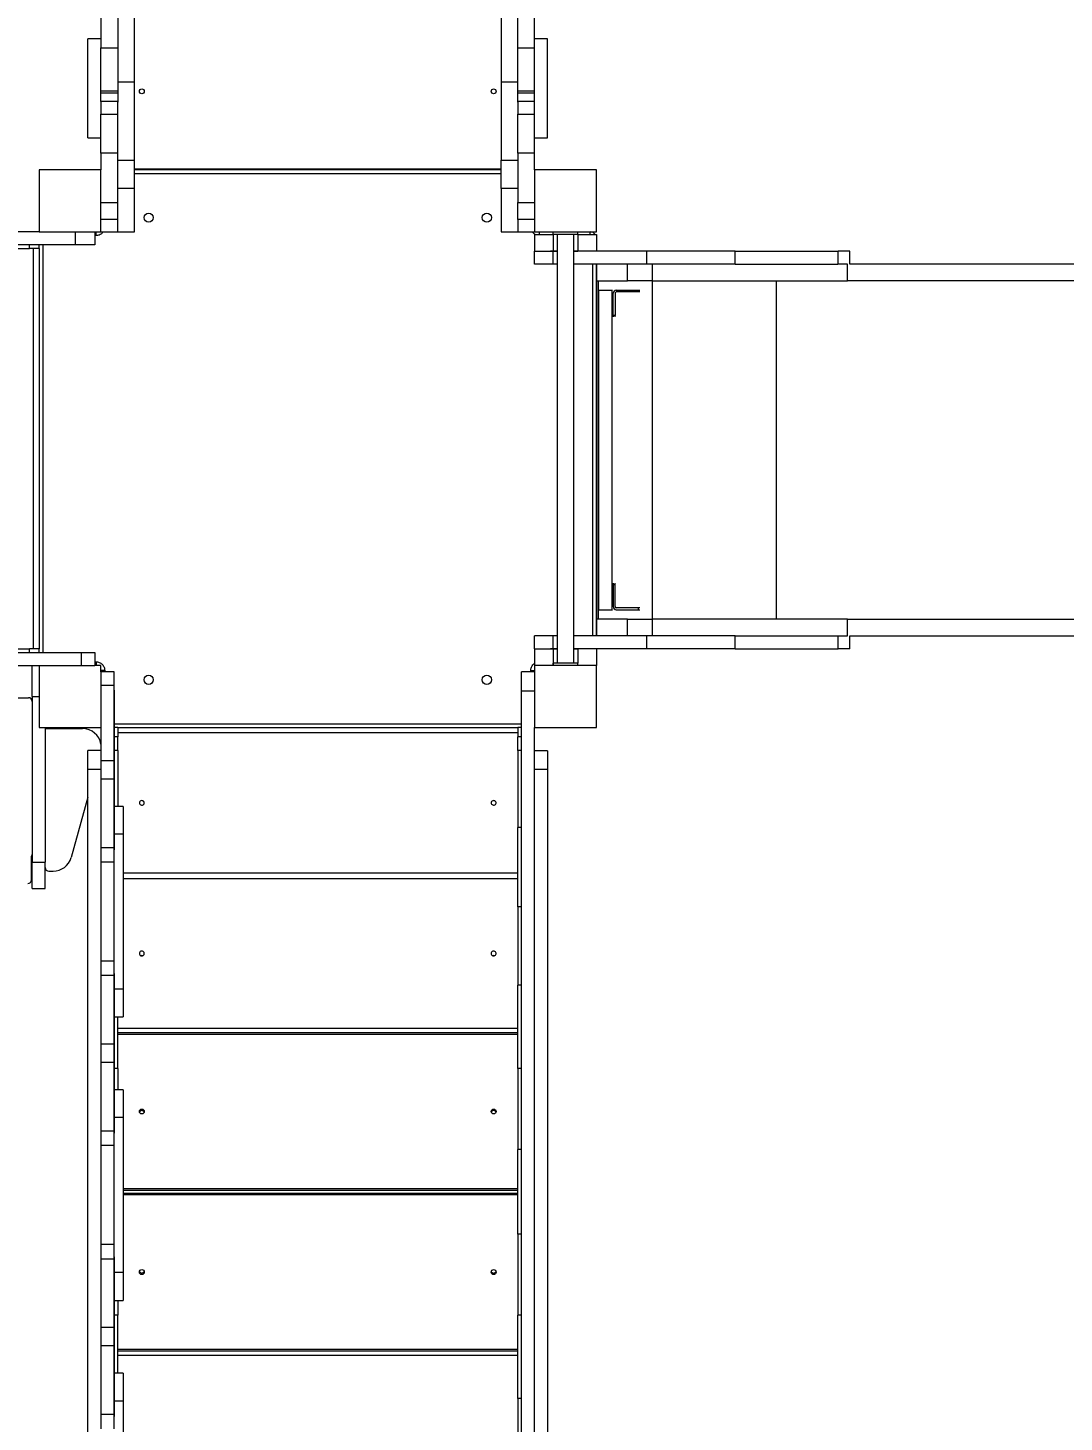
# Model space of a CAD drawing. Header units: millimetres. Extents: x -5785 to 6370, y -5702 to 4322.
# Drawn here: x 609 to 2282, y -243 to 2008 of the extents above; entities that cross this region are included whole.
import ezdxf

# ---------------------------------------------------------------- set-up
doc = ezdxf.new("R2010")
doc.units = ezdxf.units.MM
for name, color, linetype in [('DIKOM_ОБЪЕКТ', 7, 'Continuous'), ('DIKOM_РАЗМЕР_ЗОНА', 7, 'Continuous'), ('DIKOM_РАЗМЕР_ОБЪЕКТА', 7, 'Continuous')]:
    doc.layers.add(name, color=color, linetype=linetype)
doc.styles.add('style1', font='arial.ttf', dxfattribs={"width": 0.8})
doc.dimstyles.new('1-50', dxfattribs={"dimtxt": 300, "dimasz": 200, "dimexe": 100, "dimexo": 0, "dimgap": 100, "dimtad": 1, "dimtxsty": 'style1', "dimcen": 200, "dimclrd": 7, "dimclre": 7, "dimclrt": 7, "dimadec": 1, "dimazin": 2, "dimtfac": 1, "dimtmove": 0, "dimatfit": 2, "dimfxl": 0, "dimlwd": 25, "dimlwe": 18, "dimarcsym": 0})

# ---------------------------------------------------------------- blocks, each defined once
blk = doc.blocks.new('*D10')
at = {"layer": 'Defpoints', "color": 0, "transparency": 16777216}
for p in [(3537.6, 1026.6), (-3784.6, -1373.4), (3537.6, -3958.5)]:
    blk.add_point(p, dxfattribs=at)
at = {"layer": 'DIKOM_РАЗМЕР_ОБЪЕКТА', "color": 7, "lineweight": 18, "transparency": 16777216}
for p, q in [((3537.6, 1026.6), (3537.6, -4058.5)), ((-3784.6, -1373.4), (-3784.6, -4058.5))]:
    blk.add_line(p, q, dxfattribs=at)
at = {"layer": 'DIKOM_РАЗМЕР_ОБЪЕКТА', "color": 7, "lineweight": 25, "transparency": 16777216}
blk.add_line((-3584.6, -3958.5), (3337.6, -3958.5), dxfattribs=at)
at = {"layer": 'DIKOM_РАЗМЕР_ОБЪЕКТА', "color": 7, "transparency": 16777216}
for points in [[(-3584.6, -3925.1), (-3584.6, -3991.8), (-3784.6, -3958.5)], [(3337.6, -3925.1), (3337.6, -3991.8), (3537.6, -3958.5)]]:
    blk.add_solid(points, dxfattribs=at)
at = {"layer": 'DIKOM_РАЗМЕР_ОБЪЕКТА', "color": 7, "transparency": 16777216, "insert": (54.7, -3705.2), "char_height": 300, "attachment_point": 5, "style": 'style1'}
blk.add_mtext('7300', dxfattribs=at)
blk = doc.blocks.new('*D11')
at = {"layer": 'Defpoints', "color": 0, "transparency": 16777216}
for p in [(1426.5, 2828.6), (-973.5, -2755.3), (4484.2, -2755.3)]:
    blk.add_point(p, dxfattribs=at)
at = {"layer": 'DIKOM_РАЗМЕР_ОБЪЕКТА', "color": 7, "lineweight": 18, "transparency": 16777216}
for p, q in [((1426.5, 2828.6), (4584.2, 2828.6)), ((-973.5, -2755.3), (4584.2, -2755.3))]:
    blk.add_line(p, q, dxfattribs=at)
at = {"layer": 'DIKOM_РАЗМЕР_ОБЪЕКТА', "color": 7, "lineweight": 25, "transparency": 16777216}
blk.add_line((4484.2, 2628.6), (4484.2, -2555.3), dxfattribs=at)
at = {"layer": 'DIKOM_РАЗМЕР_ОБЪЕКТА', "color": 7, "transparency": 16777216}
for points in [[(4450.8, 2628.6), (4517.5, 2628.6), (4484.2, 2828.6)], [(4450.8, -2555.3), (4517.5, -2555.3), (4484.2, -2755.3)]]:
    blk.add_solid(points, dxfattribs=at)
at = {"layer": 'DIKOM_РАЗМЕР_ОБЪЕКТА', "color": 7, "transparency": 16777216, "insert": (4231, -38.9), "char_height": 300, "attachment_point": 5, "rotation": 90, "style": 'style1'}
blk.add_mtext('5600', dxfattribs=at)
blk = doc.blocks.new('*D12')
at = {"layer": 'Defpoints', "color": 0, "transparency": 16777216}
for p in [(5537.6, 1304.2), (-5784.6, -573.4), (5537.6, -5602.2)]:
    blk.add_point(p, dxfattribs=at)
at = {"layer": 'DIKOM_РАЗМЕР_ЗОНА', "color": 7, "lineweight": 18, "transparency": 16777216}
for p, q in [((5537.6, 1304.2), (5537.6, -5702.2)), ((-5784.6, -573.4), (-5784.6, -5702.2))]:
    blk.add_line(p, q, dxfattribs=at)
at = {"layer": 'DIKOM_РАЗМЕР_ЗОНА', "color": 7, "lineweight": 25, "transparency": 16777216}
blk.add_line((-5584.6, -5602.2), (5337.6, -5602.2), dxfattribs=at)
at = {"layer": 'DIKOM_РАЗМЕР_ЗОНА', "color": 7, "transparency": 16777216}
for points in [[(-5584.6, -5568.9), (-5584.6, -5635.6), (-5784.6, -5602.2)], [(5337.6, -5568.9), (5337.6, -5635.6), (5537.6, -5602.2)]]:
    blk.add_solid(points, dxfattribs=at)
at = {"layer": 'DIKOM_РАЗМЕР_ЗОНА', "color": 7, "transparency": 16777216, "insert": (-41.5, -5349), "char_height": 300, "attachment_point": 5, "style": 'style1'}
blk.add_mtext('11300', dxfattribs=at)
blk = doc.blocks.new('*D13')
at = {"layer": 'Defpoints', "color": 0, "transparency": 16777216}
for p in [(630.3, 4321.7), (-1263.4, -4255.3), (6269.7, -4255.3)]:
    blk.add_point(p, dxfattribs=at)
at = {"layer": 'DIKOM_РАЗМЕР_ЗОНА', "color": 7, "lineweight": 18, "transparency": 16777216}
for p, q in [((630.3, 4321.7), (6369.7, 4321.7)), ((-1263.4, -4255.3), (6369.7, -4255.3))]:
    blk.add_line(p, q, dxfattribs=at)
at = {"layer": 'DIKOM_РАЗМЕР_ЗОНА', "color": 7, "lineweight": 25, "transparency": 16777216}
blk.add_line((6269.7, 4121.7), (6269.7, -4055.3), dxfattribs=at)
at = {"layer": 'DIKOM_РАЗМЕР_ЗОНА', "color": 7, "transparency": 16777216}
for points in [[(6236.3, 4121.7), (6303, 4121.7), (6269.7, 4321.7)], [(6236.3, -4055.3), (6303, -4055.3), (6269.7, -4255.3)]]:
    blk.add_solid(points, dxfattribs=at)
at = {"layer": 'DIKOM_РАЗМЕР_ЗОНА', "color": 7, "transparency": 16777216, "insert": (6016.5, 570.8), "char_height": 300, "attachment_point": 5, "rotation": 90, "style": 'style1'}
blk.add_mtext('8600', dxfattribs=at)

msp = doc.modelspace()

# ---------------------------------------------------------------- linework, layer by layer
at = {"layer": 'DIKOM_ОБЪЕКТ', "color": 7, "linetype": 'Continuous', "lineweight": 15}
for p, q in [((753.538, 2619.175), (753.538, 1921.13)), ((780.538, 1921.13), (780.538, 2619.175)), ((1372.538, 2619.175), (1372.538, 1921.13)), ((1399.538, 1921.13), (1399.538, 2619.175)), ((726.538, 2025.585), (726.538, 1975.585)), ((1426.538, 1975.585), (1426.538, 2025.585)), ((726.538, 1990.364), (705.538, 1990.364)), ((705.538, 1830.364), (705.538, 1990.364)), ((1447.538, 1990.364), (1426.538, 1990.364)), ((1447.538, 1830.364), (1447.538, 1990.364)), ((726.538, 1975.585), (753.538, 1975.585)), ((726.538, 1905.585), (726.538, 1975.585)), ((1399.538, 1975.585), (1426.538, 1975.585)), ((1426.538, 1905.585), (1426.538, 1975.585)), ((753.538, 1921.13), (780.538, 1921.13)), ((753.538, 1921.13), (753.538, 1888.249)), ((780.538, 1794.606), (780.538, 1921.13)), ((1372.538, 1921.13), (1399.538, 1921.13)), ((1372.538, 1921.13), (1372.538, 1794.606)), ((1399.538, 1888.249), (1399.538, 1921.13)), ((753.538, 1905.585), (726.538, 1905.585)), ((726.538, 1902.585), (726.538, 1905.585)), ((753.538, 1902.585), (726.538, 1902.585)), ((726.538, 1889.043), (726.538, 1902.585)), ((1426.538, 1905.585), (1399.538, 1905.585)), ((1426.538, 1902.585), (1399.538, 1902.585)), ((1426.538, 1902.585), (1426.538, 1905.585)), ((1426.538, 1889.043), (1426.538, 1902.585)), ((753.538, 1889.043), (726.538, 1889.043)), ((726.538, 1889.043), (726.538, 1868.867)), ((726.538, 1868.867), (753.538, 1868.867)), ((726.538, 1805.764), (726.538, 1868.867)), ((753.538, 1868.867), (753.538, 1888.249)), ((753.538, 1805.764), (753.538, 1868.867)), ((1426.538, 1889.043), (1399.538, 1889.043)), ((1399.538, 1888.249), (1399.538, 1868.867)), ((1399.538, 1868.867), (1426.538, 1868.867)), ((1399.538, 1805.764), (1399.538, 1868.867)), ((1426.538, 1868.867), (1426.538, 1889.043)), ((1426.538, 1805.764), (1426.538, 1868.867)), ((705.538, 1830.364), (726.538, 1830.364)), ((1426.538, 1830.364), (1447.538, 1830.364)), ((753.538, 1805.764), (726.538, 1805.764)), ((726.538, 1805.764), (726.538, 1778.585)), ((753.538, 1725.94), (753.538, 1805.764)), ((1426.538, 1805.764), (1399.538, 1805.764)), ((1399.538, 1805.764), (1399.538, 1725.94)), ((1426.538, 1778.585), (1426.538, 1805.764)), ((626.538, 1778.585), (626.538, 1678.585)), ((726.538, 1778.585), (626.538, 1778.585)), ((726.538, 1678.585), (726.538, 1778.585)), ((753.538, 1794.606), (780.538, 1794.606)), ((780.538, 1748.585), (780.538, 1794.606)), ((780.538, 1780.585), (1372.538, 1780.585)), ((1372.538, 1778.585), (780.538, 1778.585)), ((1372.538, 1794.606), (1399.538, 1794.606)), ((1372.538, 1748.585), (1372.538, 1794.606)), ((1426.538, 1778.585), (1426.538, 1678.585)), ((1526.538, 1778.585), (1426.538, 1778.585)), ((1526.538, 1678.585), (1526.538, 1778.585)), ((1372.538, 1772.585), (780.538, 1772.585)), ((780.538, 1748.585), (753.538, 1748.585)), ((780.538, 1678.585), (780.538, 1748.585)), ((1399.538, 1748.585), (1372.538, 1748.585)), ((1372.538, 1748.585), (1372.538, 1678.585)), ((726.538, 1725.94), (753.538, 1725.94)), ((753.538, 1698.757), (753.538, 1725.94)), ((1399.538, 1725.94), (1426.538, 1725.94)), ((1399.538, 1698.757), (1399.538, 1725.94)), ((753.538, 1698.757), (726.538, 1698.757)), ((753.538, 1678.757), (753.538, 1698.757)), ((1426.538, 1698.757), (1399.538, 1698.757)), ((1399.538, 1698.757), (1399.538, 1678.757)), ((626.538, 1678.585), (-873.462, 1678.585)), ((626.538, 1678.585), (726.538, 1678.585)), ((685.087, 1678.585), (685.087, 1657.585)), ((716.538, 1678.585), (716.538, 1657.585)), ((718.538, 1672.585), (716.538, 1672.585)), ((718.538, 1672.585), (718.538, 1678.585)), ((726.538, 1678.757), (753.538, 1678.757)), ((726.538, 1678.585), (753.538, 1678.585)), ((753.538, 1678.757), (753.538, 1678.585)), ((753.538, 1678.585), (780.538, 1678.585)), ((1372.538, 1678.585), (1399.538, 1678.585)), ((1399.538, 1678.585), (1399.538, 1678.757)), ((1399.538, 1678.757), (1426.538, 1678.757)), ((1399.538, 1678.585), (1426.538, 1678.585)), ((1426.538, 1678.585), (1526.538, 1678.585)), ((1426.538, 1674.585), (1426.538, 1647.585)), ((1426.538, 1674.585), (1456.538, 1674.585)), ((1434.538, 1674.585), (1434.538, 1678.585)), ((1456.538, 1674.585), (1456.538, 1678.585)), ((1496.538, 1674.585), (1456.538, 1674.585)), ((1456.538, 1674.585), (1456.538, 1647.585)), ((1456.538, 1674.585), (1456.538, 1674.585)), ((1463.038, 1674.585), (1463.038, 982.585)), ((1490.038, 982.585), (1490.038, 1674.585)), ((1496.535, 1674.585), (1496.535, 1647.585)), ((1496.535, 1674.585), (1526.535, 1674.585)), ((1496.538, 1674.585), (1496.538, 1678.585)), ((1516.538, 1674.585), (1516.538, 1678.585)), ((1526.535, 1674.585), (1526.535, 1647.585)), ((1526.545, 1674.585), (1526.535, 1674.585)), ((1526.545, 1674.585), (1526.545, 1647.585)), ((685.087, 1657.585), (-932.01, 1657.585)), ((589.037, 1651.585), (611.371, 1651.585)), ((611.371, 1651.585), (611.371, 1657.585)), ((626.538, 1651.585), (611.371, 1651.585)), ((617.6, 1005.585), (617.6, 1651.585)), ((626.538, 1651.585), (626.538, 1657.585)), ((626.538, 1651.585), (626.538, 1005.585)), ((632.538, 1657.585), (632.538, 999.685)), ((716.538, 1657.585), (685.087, 1657.585)), ((1426.538, 1647.585), (1456.538, 1647.585)), ((1426.539, 1626.585), (1426.539, 1647.585)), ((1456.538, 1647.585), (1452.318, 1647.585)), ((1456.538, 1647.585), (1463.038, 1647.585)), ((1456.538, 1626.585), (1456.538, 1647.585)), ((1463.038, 1647.585), (1456.538, 1647.585)), ((1490.038, 1647.585), (1496.535, 1647.585)), ((1607.689, 1647.585), (1490.038, 1647.585)), ((1607.689, 1626.585), (1607.689, 1647.585)), ((1750.44, 1647.585), (1607.689, 1647.585)), ((1750.44, 1626.585), (1750.44, 1647.585)), ((1750.44, 1647.585), (1916.583, 1647.585)), ((1916.583, 1626.585), (1916.583, 1647.585)), ((1935.445, 1647.585), (1916.583, 1647.585)), ((1935.445, 1626.585), (1935.445, 1647.585)), ((1456.538, 1626.585), (1426.539, 1626.585)), ((1463.038, 1626.585), (1456.538, 1626.585)), ((1607.689, 1626.585), (1490.038, 1626.585)), ((1520.538, 1026.585), (1520.538, 1626.585)), ((1526.538, 1026.585), (1526.538, 1626.585)), ((1526.857, 1626.585), (1526.857, 1599.585)), ((1576.892, 1599.585), (1576.892, 1626.585)), ((1750.44, 1626.585), (1607.689, 1626.585)), ((1616.712, 1626.585), (1616.712, 1599.585)), ((1750.44, 1626.585), (1916.088, 1626.585)), ((1931.785, 1626.585), (1916.088, 1626.585)), ((1931.785, 1599.585), (1931.785, 1626.585)), ((3020.568, 1626.585), (1935.445, 1626.585)), ((1526.857, 1599.585), (1576.892, 1599.585)), ((1526.86, 1599.585), (1526.86, 1053.585)), ((1529.86, 1053.585), (1529.86, 1599.585)), ((1616.712, 1599.585), (1576.892, 1599.585)), ((1616.571, 1599.585), (1616.571, 1053.585)), ((1616.573, 1599.585), (1616.573, 1053.585)), ((1616.712, 1599.585), (1931.785, 1599.585)), ((1817.073, 1053.585), (1817.073, 1599.585)), ((3020.568, 1599.585), (1931.785, 1599.585)), ((1529.979, 1584.585), (1530.573, 1584.585)), ((1530.573, 1068.585), (1530.573, 1584.585)), ((1530.573, 1584.585), (1551.573, 1584.585)), ((1551.573, 1584.585), (1551.573, 1068.585)), ((1551.573, 1584.585), (1552.168, 1584.585)), ((1553.573, 1543.585), (1553.573, 1579.585)), ((1556.573, 1579.585), (1556.573, 1543.585)), ((1558.573, 1584.585), (1594.573, 1584.585)), ((1594.573, 1581.585), (1558.573, 1581.585)), ((1594.573, 1581.585), (1594.573, 1584.585)), ((1594.573, 1584.585), (1596.425, 1584.585)), ((1596.425, 1581.585), (1594.573, 1581.585)), ((1556.573, 1543.585), (1553.573, 1543.585)), ((1553.573, 1543.585), (1553.573, 1541.734)), ((1556.573, 1541.734), (1556.573, 1543.585)), ((1553.573, 1111.436), (1553.573, 1109.585)), ((1553.573, 1109.585), (1553.573, 1073.585)), ((1553.573, 1109.585), (1556.573, 1109.585)), ((1556.573, 1109.585), (1556.573, 1111.436)), ((1556.573, 1073.585), (1556.573, 1109.585)), ((1529.979, 1068.585), (1530.573, 1068.585)), ((1530.573, 1068.585), (1551.573, 1068.585)), ((1551.573, 1068.585), (1552.168, 1068.585)), ((1594.573, 1071.585), (1558.573, 1071.585)), ((1558.573, 1068.585), (1594.573, 1068.585)), ((1594.573, 1068.585), (1594.573, 1071.585)), ((1596.425, 1071.585), (1594.573, 1071.585)), ((1594.573, 1068.585), (1596.425, 1068.585)), ((1526.857, 1053.585), (1526.857, 1026.585)), ((1576.892, 1053.585), (1526.857, 1053.585)), ((1576.892, 1026.585), (1576.892, 1053.585)), ((1576.892, 1053.585), (1616.712, 1053.585)), ((1616.712, 1053.585), (1616.712, 1026.585)), ((1931.785, 1053.585), (1616.712, 1053.585)), ((1931.785, 1026.585), (1931.785, 1053.585)), ((1931.785, 1053.585), (3020.568, 1053.585)), ((1426.539, 1005.585), (1426.539, 1026.585)), ((1456.538, 1026.585), (1426.539, 1026.585)), ((1456.538, 1005.585), (1456.538, 1026.585)), ((1463.038, 1026.585), (1456.538, 1026.585)), ((1607.689, 1026.585), (1490.038, 1026.585)), ((1607.689, 1005.585), (1607.689, 1026.585)), ((1750.44, 1026.585), (1607.689, 1026.585)), ((1750.44, 1005.585), (1750.44, 1026.585)), ((1750.44, 1026.585), (1916.088, 1026.585)), ((1916.088, 1026.585), (1931.785, 1026.585)), ((1916.583, 1005.585), (1916.583, 1026.585)), ((1935.445, 1005.585), (1935.445, 1026.585)), ((1935.445, 1026.585), (3020.568, 1026.585)), ((572.455, 999.585), (694.391, 999.585)), ((587.123, 999.685), (679.302, 999.685)), ((589.037, 1005.585), (611.371, 1005.585)), ((626.538, 1005.585), (611.371, 1005.585)), ((611.371, 999.685), (611.371, 1005.585)), ((626.538, 999.685), (626.538, 1005.585)), ((679.302, 999.685), (679.302, 999.585)), ((679.302, 999.685), (686.538, 999.685)), ((686.538, 999.685), (686.538, 999.585)), ((694.391, 999.585), (694.391, 978.585)), ((694.391, 999.585), (716.538, 999.585)), ((716.538, 999.585), (716.538, 978.585)), ((1426.538, 1005.585), (1426.538, 978.585)), ((1426.538, 1005.585), (1456.538, 1005.585)), ((1456.538, 1005.585), (1452.318, 1005.585)), ((1456.538, 1005.585), (1456.538, 978.585)), ((1456.538, 1005.585), (1463.038, 1005.585)), ((1463.038, 1005.585), (1456.538, 1005.585)), ((1490.038, 1005.585), (1496.535, 1005.585)), ((1607.689, 1005.585), (1490.038, 1005.585)), ((1496.535, 1005.585), (1496.535, 982.585)), ((1526.535, 1005.585), (1526.535, 978.585)), ((1526.545, 1005.585), (1526.545, 978.585)), ((1750.44, 1005.585), (1607.689, 1005.585)), ((1750.44, 1005.585), (1916.583, 1005.585)), ((1935.445, 1005.585), (1916.583, 1005.585)), ((572.455, 978.585), (694.391, 978.585)), ((615.538, 928.585), (615.538, 978.585)), ((626.538, 978.585), (626.538, 878.585)), ((694.391, 978.585), (716.538, 978.585)), ((716.538, 984.585), (718.538, 984.585)), ((726.538, 978.585), (716.538, 978.585)), ((718.538, 984.585), (718.538, 978.585)), ((726.538, 968.585), (726.538, 978.585)), ((732.538, 970.585), (726.538, 970.585)), ((726.538, 969.03), (747.538, 969.03)), ((747.538, 968.585), (726.538, 968.585)), ((726.538, 968.585), (726.538, 946.438)), ((732.538, 970.585), (732.538, 969.03)), ((747.538, 969.03), (747.538, 968.585)), ((747.538, 968.585), (747.538, 946.438)), ((1426.538, 968.585), (1405.538, 968.585)), ((1405.538, 937.134), (1405.538, 968.585)), ((1420.538, 970.585), (1426.538, 970.585)), ((1420.538, 968.585), (1420.538, 970.585)), ((1426.538, 978.585), (1426.538, 878.585)), ((1526.538, 978.585), (1426.538, 978.585)), ((1456.538, 978.585), (1456.538, 982.585)), ((1496.538, 982.585), (1456.538, 982.585)), ((1496.538, 978.585), (1496.538, 982.585)), ((1526.545, 978.585), (1526.538, 978.585)), ((1526.538, 878.585), (1526.538, 978.585)), ((747.538, 946.438), (726.538, 946.438)), ((726.538, 946.438), (726.538, 824.502)), ((747.538, 946.438), (747.538, 824.502)), ((-836.462, 926.585), (609.538, 926.585)), ((615.538, 928.585), (626.538, 928.585)), ((615.538, 928.585), (615.538, 661.269)), ((747.638, 938.585), (747.538, 938.585)), ((747.638, 931.349), (747.538, 931.349)), ((747.638, 938.585), (747.638, 931.349)), ((747.638, 931.349), (747.638, 839.169)), ((1426.538, 937.134), (1405.538, 937.134)), ((1405.538, -679.964), (1405.538, 937.134)), ((626.538, 878.585), (726.538, 878.585)), ((636.538, 878.585), (636.538, 661.269)), ((747.638, 884.585), (1405.538, 884.585)), ((753.538, 878.585), (747.638, 878.585)), ((753.538, 878.585), (753.538, 863.417)), ((753.538, 878.585), (1399.538, 878.585)), ((1405.538, 878.585), (1399.538, 878.585)), ((1399.538, 878.585), (1399.538, 863.417)), ((1426.538, -621.415), (1426.538, 878.585)), ((1426.538, 878.585), (1526.538, 878.585)), ((636.538, 876.585), (696.985, 876.585)), ((753.538, 863.417), (747.638, 863.417)), ((1399.538, 869.647), (753.538, 869.647)), ((753.538, 841.084), (753.538, 863.417)), ((1399.538, 841.084), (1399.538, 863.417)), ((1405.538, 863.417), (1399.538, 863.417)), ((726.538, 841.185), (705.538, 841.185)), ((705.538, 811.016), (705.538, 841.185)), ((726.494, 841.185), (726.538, 841.43)), ((747.638, 839.169), (747.538, 839.169)), ((753.538, 841.084), (747.638, 841.084)), ((747.638, 839.169), (747.638, 780.501)), ((753.538, 841.084), (753.538, 751.085)), ((1399.538, 841.084), (1399.538, 717.181)), ((1405.538, 841.084), (1399.538, 841.084)), ((1447.538, 840.74), (1426.538, 840.74)), ((1447.538, 840.74), (1447.538, 810.571)), ((705.538, 811.016), (726.538, 811.016)), ((705.538, -552.957), (705.538, 811.016)), ((747.538, 824.502), (726.538, 824.502)), ((726.538, 824.502), (726.538, 795.168)), ((747.538, 824.502), (747.538, 795.168)), ((1447.538, 810.571), (1426.538, 810.571)), ((1447.538, 810.571), (1447.538, -553.401)), ((747.538, 795.168), (726.538, 795.168)), ((726.538, 795.168), (726.538, 684.377)), ((747.538, 795.168), (747.538, 684.377)), ((705.538, 765.871), (678.274, 668.496)), ((747.638, 780.501), (747.538, 780.501)), ((747.638, 780.501), (747.638, 688.321)), ((762.538, 751.085), (747.638, 751.085)), ((762.538, 751.085), (762.538, 706.085)), ((762.538, 706.085), (747.638, 706.085)), ((762.538, 706.085), (762.538, 456.085)), ((1399.538, 589.09), (1399.538, 717.181)), ((1405.538, 717.181), (1399.538, 717.181)), ((747.538, 684.377), (726.538, 684.377)), ((726.538, 684.377), (726.538, 661.085)), ((747.638, 688.321), (747.538, 688.321)), ((747.538, 684.377), (747.538, 661.085)), ((747.638, 681.085), (747.538, 681.085)), ((747.638, 688.321), (747.638, 681.085)), ((614.538, 632.585), (614.538, 670.585)), ((615.538, 661.269), (636.538, 661.269)), ((615.538, 618.585), (615.538, 661.269)), ((636.538, 618.585), (636.538, 661.269)), ((747.538, 661.085), (726.538, 661.085)), ((726.538, 661.085), (726.538, 501.085)), ((747.538, 661.085), (747.538, 501.085)), ((642.538, 646.585), (649.385, 646.585)), ((762.538, 643.817), (1399.538, 643.817)), ((1399.538, 634.215), (762.538, 634.215)), ((615.538, 618.585), (636.538, 618.585)), ((1399.538, 589.09), (1399.538, 462.374)), ((1405.538, 589.09), (1399.538, 589.09)), ((747.538, 501.085), (726.538, 501.085)), ((726.538, 501.085), (726.538, 477.793)), ((747.538, 501.085), (747.538, 477.793)), ((747.538, 477.793), (726.538, 477.793)), ((726.538, 477.793), (726.538, 367.002)), ((747.638, 481.085), (747.538, 481.085)), ((747.538, 477.793), (747.538, 367.002)), ((747.638, 473.849), (747.538, 473.849)), ((747.638, 481.085), (747.638, 473.849)), ((747.638, 473.849), (747.638, 381.669)), ((762.538, 456.085), (747.638, 456.085)), ((762.538, 456.085), (762.538, 411.085)), ((1399.538, 327.936), (1399.538, 462.374)), ((1405.538, 462.374), (1399.538, 462.374)), ((747.638, 411.085), (762.538, 411.085)), ((753.538, 327.936), (753.538, 411.085)), ((753.538, 393.024), (1399.538, 393.024)), ((753.538, 385.92), (1399.538, 385.92)), ((1399.538, 382.965), (753.538, 382.965)), ((747.538, 367.002), (726.538, 367.002)), ((726.538, 367.002), (726.538, 337.668)), ((747.638, 381.669), (747.538, 381.669)), ((747.538, 367.002), (747.538, 337.668)), ((747.638, 381.669), (747.638, 323.001)), ((747.538, 337.668), (726.538, 337.668)), ((726.538, 337.668), (726.538, 226.877)), ((747.538, 337.668), (747.538, 226.877)), ((747.638, 323.001), (747.538, 323.001)), ((753.538, 327.936), (747.638, 327.936)), ((747.638, 323.001), (747.638, 230.821)), ((753.538, 327.936), (753.538, 293.585)), ((1399.538, 327.936), (1399.538, 197.123)), ((1405.538, 327.936), (1399.538, 327.936)), ((762.538, 293.585), (747.638, 293.585)), ((762.538, 293.585), (762.538, 248.585)), ((762.538, 248.585), (747.638, 248.585)), ((762.538, 248.585), (762.538, -1.415)), ((747.538, 226.877), (726.538, 226.877)), ((726.538, 226.877), (726.538, 203.585)), ((747.638, 230.821), (747.538, 230.821)), ((747.538, 226.877), (747.538, 203.585)), ((747.638, 230.821), (747.638, 223.585)), ((747.538, 203.585), (726.538, 203.585)), ((726.538, 203.585), (726.538, 43.585)), ((747.638, 223.585), (747.538, 223.585)), ((747.538, 203.585), (747.538, 43.585)), ((1399.538, 60.545), (1399.538, 197.123)), ((1405.538, 197.123), (1399.538, 197.123)), ((762.538, 133.957), (1399.538, 133.957)), ((762.538, 131.554), (1399.538, 131.554)), ((1399.538, 126.128), (762.538, 126.128)), ((1399.538, 123.756), (762.538, 123.756)), ((1399.538, 60.545), (1399.538, -70.272)), ((1405.538, 60.545), (1399.538, 60.545)), ((747.538, 43.585), (726.538, 43.585)), ((726.538, 43.585), (726.538, 20.293)), ((747.538, 43.585), (747.538, 20.293)), ((747.638, 23.585), (747.538, 23.585)), ((747.638, 23.585), (747.638, 16.349)), ((747.538, 20.293), (726.538, 20.293)), ((726.538, 20.293), (726.538, -90.498)), ((747.538, 20.293), (747.538, -90.498)), ((747.638, 16.349), (747.538, 16.349)), ((747.638, 16.349), (747.638, -75.831)), ((762.538, -1.415), (747.638, -1.415)), ((762.538, -1.415), (762.538, -46.415)), ((747.638, -46.415), (762.538, -46.415)), ((753.538, -46.415), (753.538, -70.272)), ((747.638, -75.831), (747.538, -75.831)), ((753.538, -70.272), (747.638, -70.272)), ((747.638, -75.831), (747.638, -134.499)), ((753.538, -163.915), (753.538, -70.272)), ((1399.538, -204.718), (1399.538, -70.272)), ((1405.538, -70.272), (1399.538, -70.272)), ((747.538, -90.498), (726.538, -90.498)), ((726.538, -90.498), (726.538, -119.832)), ((747.538, -90.498), (747.538, -119.832)), ((747.538, -119.832), (726.538, -119.832)), ((726.538, -119.832), (726.538, -230.623)), ((747.538, -119.832), (747.538, -230.623)), ((747.638, -134.499), (747.538, -134.499)), ((747.638, -134.499), (747.638, -226.679)), ((753.538, -125.277), (1399.538, -125.277)), ((1399.538, -128.228), (753.538, -128.228)), ((1399.538, -135.302), (753.538, -135.302)), ((762.538, -163.915), (747.638, -163.915)), ((762.538, -163.915), (762.538, -208.915)), ((762.538, -208.915), (747.638, -208.915)), ((762.538, -208.915), (762.538, -458.915)), ((1399.538, -204.718), (1399.538, -331.445)), ((1405.538, -204.718), (1399.538, -204.718)), ((747.538, -230.623), (726.538, -230.623)), ((726.538, -230.623), (726.538, -253.915)), ((747.638, -226.679), (747.538, -226.679)), ((747.538, -230.623), (747.538, -253.915)), ((747.638, -233.915), (747.538, -233.915)), ((747.638, -226.679), (747.638, -233.915))]:
    msp.add_line(p, q, dxfattribs=at)
at = {"layer": 'DIKOM_ОБЪЕКТ', "color": 7, "linetype": 'Continuous', "lineweight": 15, "flags": 128}
for points in [[(788.538, 756.732), (788.716, 755.667), (789.233, 754.697), (790.044, 753.907), (791.077, 753.369), (792.239, 753.129), (793.428, 753.21), (794.538, 753.603), (795.471, 754.275), (796.142, 755.164), (796.494, 756.194), (796.494, 757.271), (796.142, 758.3), (795.471, 759.19), (794.538, 759.861), (793.428, 760.255), (792.239, 760.335), (791.077, 760.096), (790.044, 759.557), (789.233, 758.768), (788.716, 757.797), (788.538, 756.732)], [(1356.538, 756.732), (1356.716, 755.667), (1357.233, 754.697), (1358.044, 753.907), (1359.077, 753.369), (1360.239, 753.129), (1361.428, 753.21), (1362.538, 753.603), (1363.471, 754.275), (1364.142, 755.164), (1364.494, 756.194), (1364.494, 757.271), (1364.142, 758.3), (1363.471, 759.19), (1362.538, 759.861), (1361.428, 760.255), (1360.239, 760.335), (1359.077, 760.096), (1358.044, 759.557), (1357.233, 758.768), (1356.716, 757.797), (1356.538, 756.732)], [(788.538, 513.62), (788.716, 512.482), (789.233, 511.446), (790.044, 510.602), (791.077, 510.027), (792.239, 509.771), (793.428, 509.857), (794.538, 510.278), (795.471, 510.995), (796.142, 511.945), (796.494, 513.044), (796.494, 514.195), (796.142, 515.294), (795.471, 516.244), (794.538, 516.962), (793.428, 517.382), (792.239, 517.468), (791.077, 517.212), (790.044, 516.637), (789.233, 515.793), (788.716, 514.757), (788.538, 513.62)], [(1356.538, 513.62), (1356.716, 512.482), (1357.233, 511.446), (1358.044, 510.602), (1359.077, 510.027), (1360.239, 509.771), (1361.428, 509.857), (1362.538, 510.278), (1363.471, 510.995), (1364.142, 511.945), (1364.494, 513.044), (1364.494, 514.195), (1364.142, 515.294), (1363.471, 516.244), (1362.538, 516.962), (1361.428, 517.382), (1360.239, 517.468), (1359.077, 517.212), (1358.044, 516.637), (1357.233, 515.793), (1356.716, 514.757), (1356.538, 513.62)]]:
    msp.add_lwpolyline(points, dxfattribs=at)
at = {"layer": 'DIKOM_ОБЪЕКТ', "color": 7, "linetype": 'Continuous', "lineweight": 15}
for centre, radius in [((792.538, 1905.585), 4), ((1360.538, 1905.585), 4), ((803.538, 1701.585), 7.5), ((1349.538, 1701.585), 7.5), ((803.538, 955.585), 7.5), ((1349.538, 955.585), 7.5), ((792.527, 258.458), 3.989), ((1360.527, 258.458), 3.989), ((792.549, -0.758), 3.989), ((1360.549, -0.758), 3.989)]:
    msp.add_circle(centre, radius, dxfattribs=at)
for centre, radius, start, end in [((1516.538, 1668.585), 10, 36.869898, 90), ((1558.573, 1579.585), 5, 90, 179.998801), ((1558.573, 1579.585), 2, 90, 179.998801), ((1558.573, 1073.585), 5, 179.998801, 270), ((1558.573, 1073.585), 2, 179.998801, 270), ((609.538, 920.585), 6, 0, 90), ((696.985, 846.585), 30, 9.894219, 90), ((620.538, 670.585), 6, 146.442896, 180), ((649.385, 676.585), 30, 270, 344.357754), ((608.538, 632.585), 6, 270, 0), ((642.538, 652.585), 6, 180, 270), ((792.538, 506.244), 4.131, 67.760446, 112.239554), ((1360.538, 506.244), 4.131, 67.759773, 112.240227), ((792.538, 256.04), 4.004, 17.734175, 162.265825), ((1360.538, 256.04), 4.004, 17.734522, 162.265478), ((792.538, 1.629), 4.004, 197.490992, 342.509008), ((1360.538, 1.629), 4.004, 197.492123, 342.507877)]:
    msp.add_arc(centre, radius, start, end, dxfattribs=at)
for points, knots in [([(729.981, 1678.585), (729.491, 1677.93), (728.423, 1676.502), (726.261, 1674.8), (723.762, 1673.501), (721.151, 1672.724), (719.392, 1672.631), (718.538, 1672.585)], [0, 0, 0, 0, 0.1822911, 0.39712168, 0.60748258, 0.80944574, 1, 1, 1, 1]), ([(1427.422, 1674.585), (1427.239, 1674.676), (1426.196, 1675.198), (1424.664, 1676.522), (1423.589, 1677.936), (1423.096, 1678.585)], [0, 0, 0, 0, 0.10314874, 0.58832446, 1, 1, 1, 1]), ([(718.538, 984.585), (719.392, 984.54), (721.151, 984.446), (723.76, 983.667), (726.27, 982.376), (728.508, 980.555), (730.329, 978.316), (731.62, 975.807), (732.399, 973.198), (732.493, 971.439), (732.538, 970.585)], [0, 0, 0, 0, 0.11651697, 0.24001014, 0.3686379, 0.49999989, 0.63135838, 0.75998889, 0.88348401, 1, 1, 1, 1]), ([(1420.538, 970.585), (1420.584, 971.439), (1420.678, 973.197), (1421.455, 975.809), (1422.754, 978.308), (1424.455, 980.47), (1425.883, 981.537), (1426.538, 982.028)], [0, 0, 0, 0, 0.19055292, 0.39251968, 0.60288497, 0.81771167, 1, 1, 1, 1])]:
    msp.add_open_spline(points, degree=3, knots=knots, dxfattribs=at)

# ---------------------------------------------------------------- dimensions: what is measured, and where the dimension line sits
at = {"layer": 'DIKOM_РАЗМЕР_ЗОНА'}
dim = msp.add_linear_dim(base=(6269.661, -4255.296), p1=(630.306, 4321.695), p2=(-1263.431, -4255.296), angle=90, text='8600', dimstyle='1-50', dxfattribs=at)
dim.commit()
dim.dimension.update_dxf_attribs({"geometry": '*D13', "text_midpoint": (6269.661, 570.811), "dimtype": 160})
dim = msp.add_linear_dim(base=(5537.647, -5602.229), p1=(-5784.57, -573.415), p2=(5537.647, 1304.242), text='11300', dimstyle='1-50', dxfattribs=at)
dim.commit()
dim.dimension.update_dxf_attribs({"geometry": '*D12', "text_midpoint": (-41.466, -5602.229), "dimtype": 160})
at = {"layer": 'DIKOM_РАЗМЕР_ОБЪЕКТА'}
dim = msp.add_linear_dim(base=(4484.16, -2755.296), p1=(1426.538, 2828.585), p2=(-973.462, -2755.296), angle=90, text='5600', dimstyle='1-50', dxfattribs=at)
dim.commit()
dim.dimension.update_dxf_attribs({"geometry": '*D11', "text_midpoint": (4484.16, -38.908), "dimtype": 160})
dim = msp.add_linear_dim(base=(3537.647, -3958.466), p1=(-3784.57, -1373.415), p2=(3537.647, 1026.585), text='7300', dimstyle='1-50', dxfattribs=at)
dim.commit()
dim.dimension.update_dxf_attribs({"geometry": '*D10', "text_midpoint": (54.693, -3958.466), "dimtype": 160})

doc.saveas('drawing.dxf')
